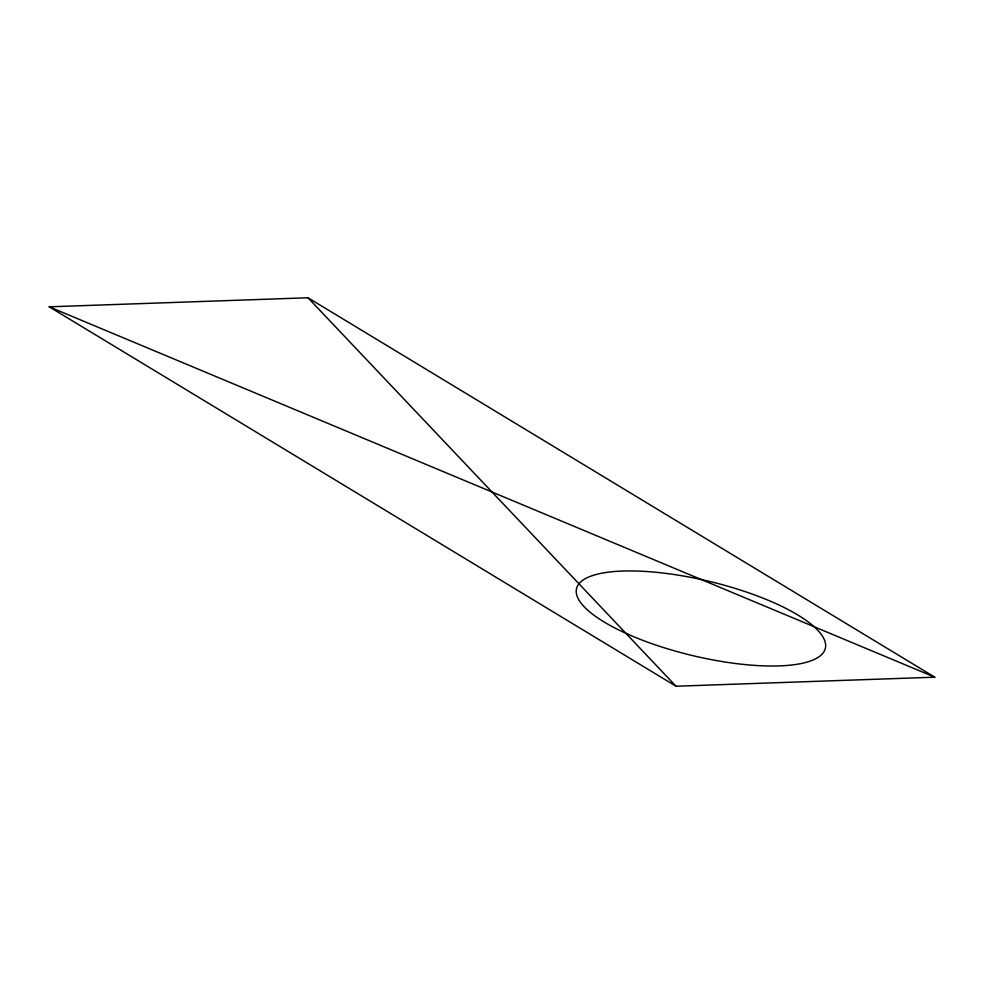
<?xml version="1.0" encoding="UTF-8"?>
<svg xmlns="http://www.w3.org/2000/svg" width="984" height="984" viewBox="0 0 984 984"><rect width="100%" height="100%" fill="white"/><g stroke="black" fill="none" stroke-linecap="round" stroke-linejoin="round"><path stroke-width="1.48" d="M49.2 306.811L307.992 297.771L934.8 677.189L676.008 686.229L49.2 306.811L934.8 677.189M307.992 297.771L676.008 686.229M627.472 634.016A127.945 38.044 13.5 0 0 824.961 649.612A127.945 38.044 13.5 0 0 650.375 571.79A127.945 38.044 13.5 0 0 627.472 634.016"/></g></svg>
